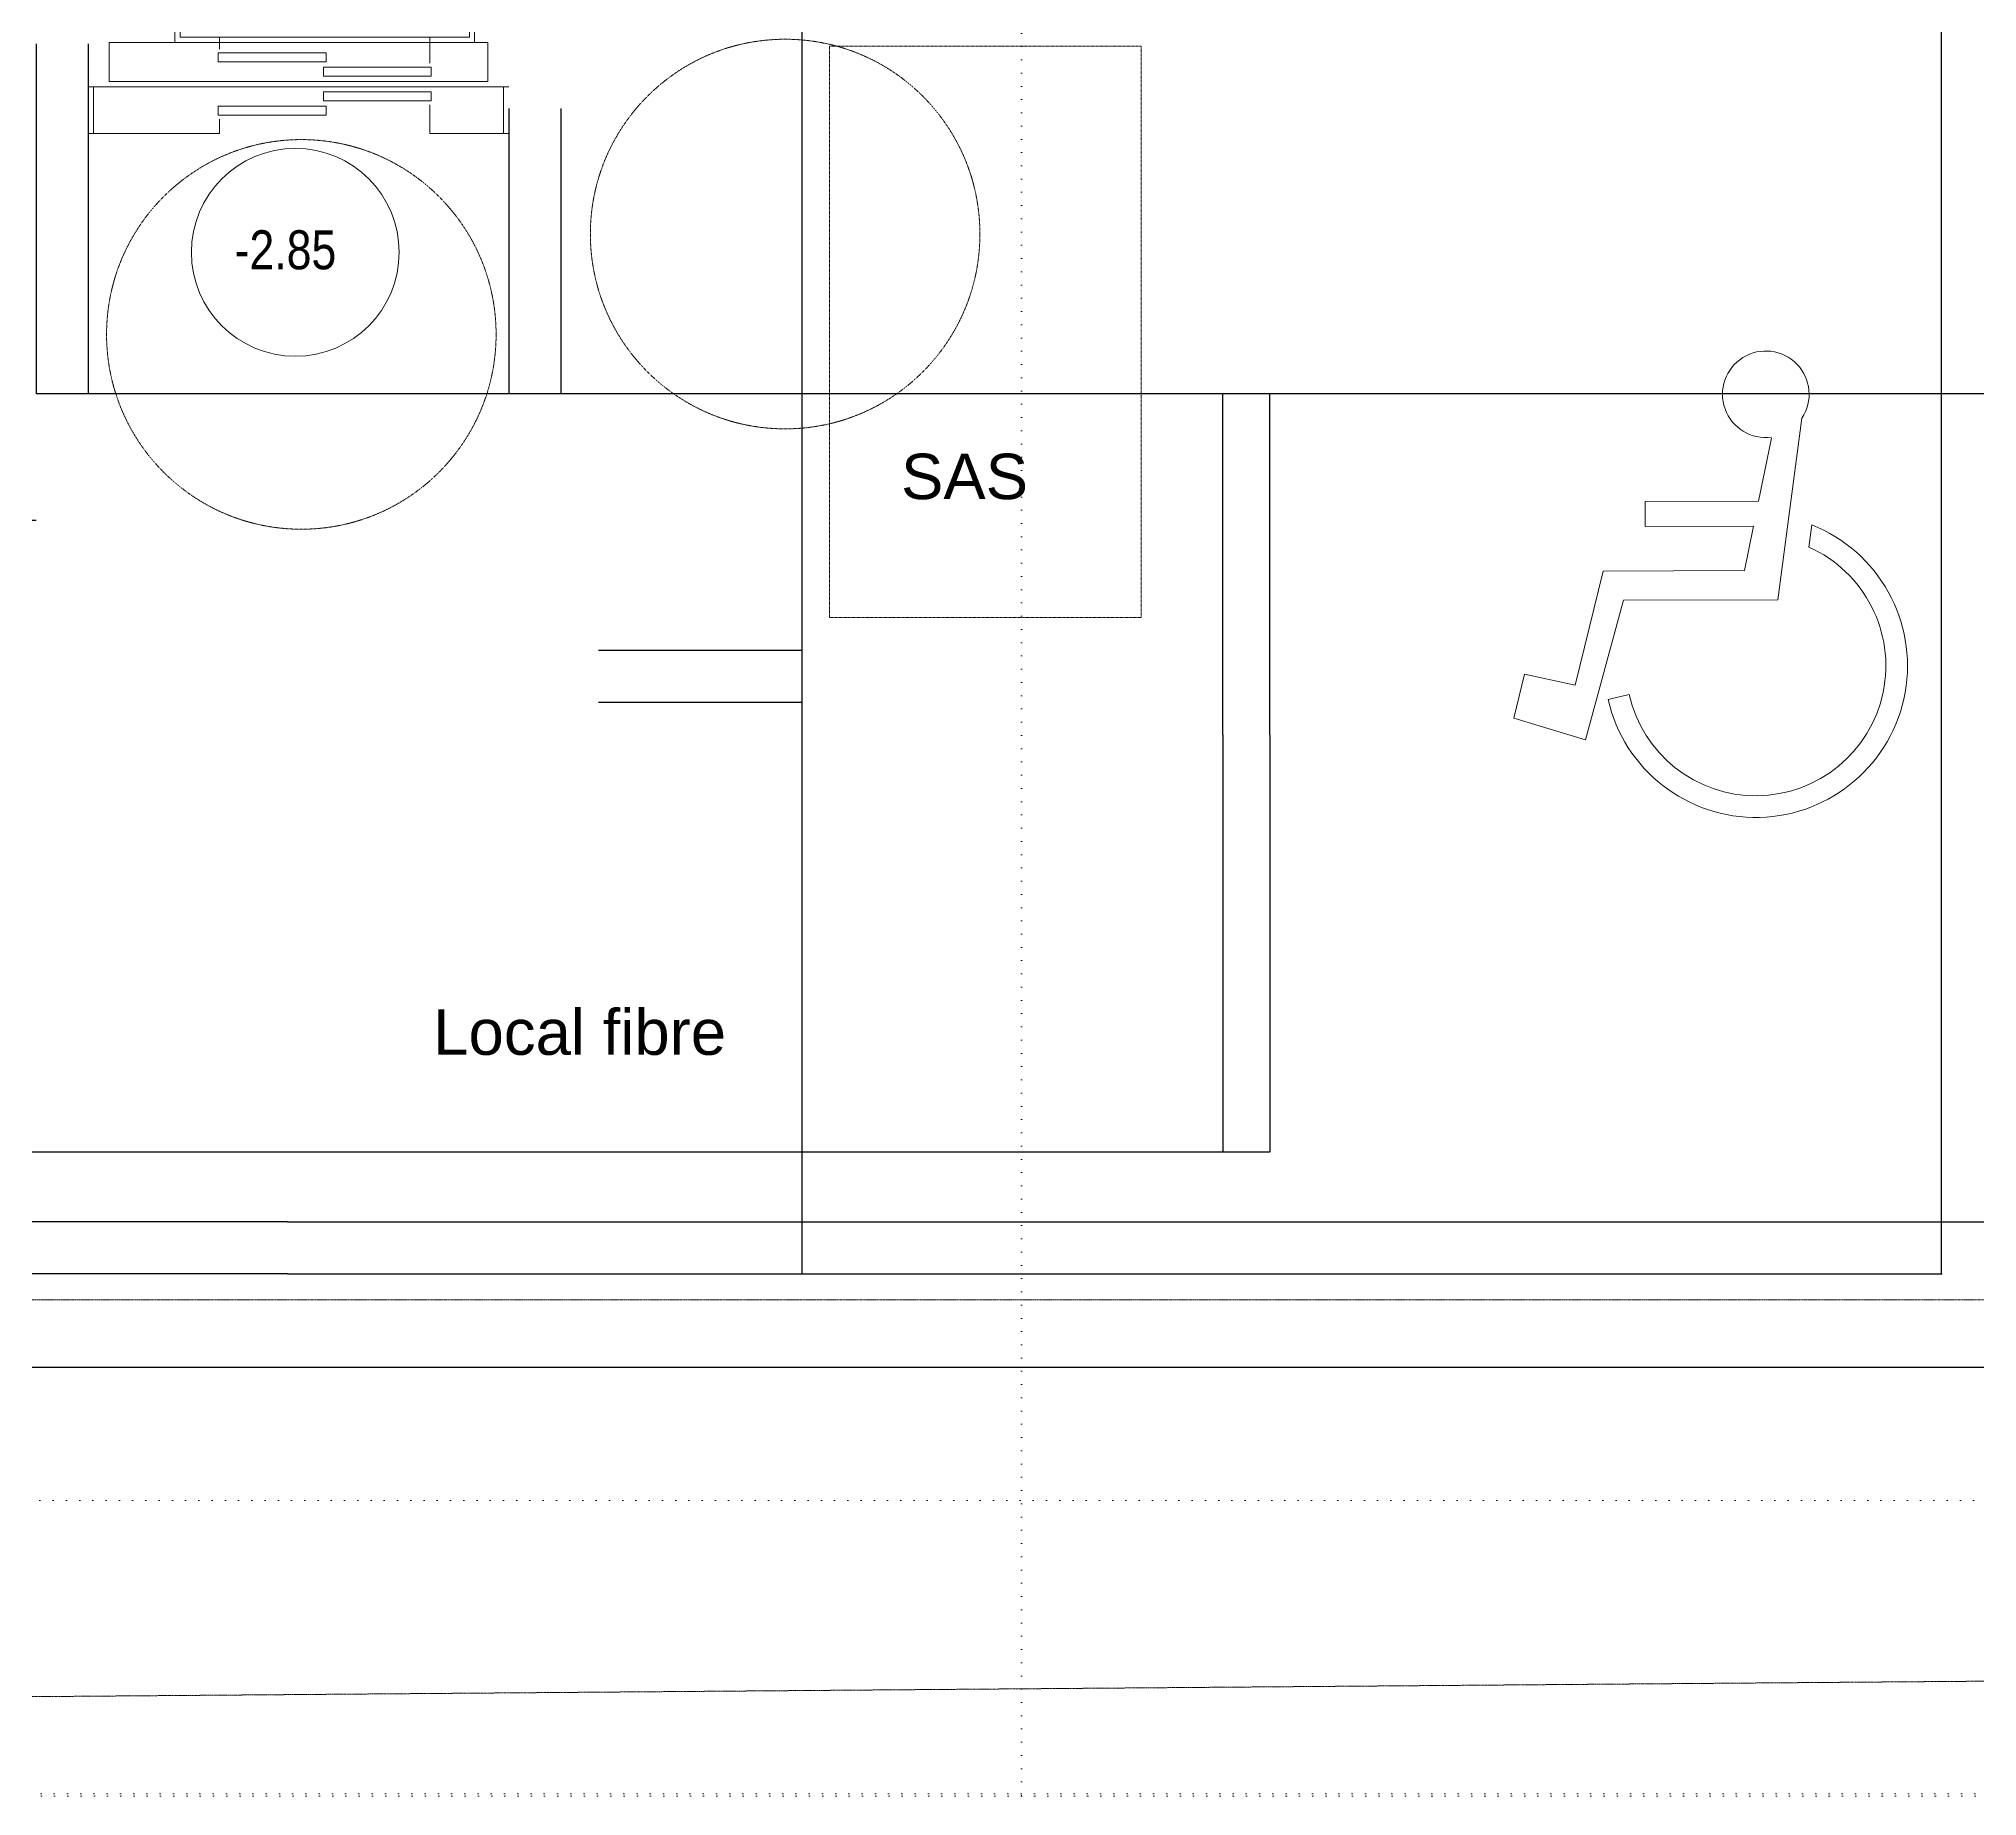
# Model space of a CAD drawing. Header units: centimetres. Extents: x 28113 to 82487, y -42944 to -12804.
# Drawn here: x 57493 to 58239, y -16125 to -15449 of the extents above; entities that cross this region are included whole.
import ezdxf

# ---------------------------------------------------------------- set-up
doc = ezdxf.new("R2010")
doc.units = ezdxf.units.CM
doc.header["$LTSCALE"] = 0.5
for name, pattern in [('Mixte 8_2 tirets', [0.695, 0.4, -0.065, 0.05, -0.065, 0.05, -0.065]), ('Pointillé 1', [0.09, 0.05, -0.04]), ('Points 2', [0.1, 0, -0.1])]:
    doc.linetypes.add(name, pattern=pattern)
doc.layers.get('0').update_dxf_attribs({"linetype": 'CONTINUOUS'})
doc.layers.get('DEFPOINTS').update_dxf_attribs({"linetype": 'CONTINUOUS'})
for name, color, linetype in [('6 COMPL 2D', 7, 'CONTINUOUS'), ('6 Compl 2D 2 Détails', 7, 'CONTINUOUS'), ('6 Compl 2D 3 Détails', 7, 'CONTINUOUS'), ('6 Traits de Coupes', 7, 'CONTINUOUS'), ('7 ABORDS', 7, 'CONTINUOUS'), ('8  TEXTES', 7, 'CONTINUOUS'), ('9  COTATIONS', 7, 'CONTINUOUS')]:
    doc.layers.add(name, color=color, linetype=linetype)
doc.styles.get("Standard").update_dxf_attribs({"font": 'arial.ttf'})
doc.styles.add('STYLE_GENERE_2', font='')
doc.styles.add('STYLE_GENERE_3', font='')
doc.styles.get('STYLE_GENERE_2').set_extended_font_data('Univers LT 57 Condensed')
doc.styles.get('STYLE_GENERE_3').set_extended_font_data('Arial Occidental')
doc.dimstyles.new('STYLE_GENERE__2', dxfattribs={"dimtxt": 0.1, "dimasz": 0.095, "dimexe": 0.18, "dimexo": 0, "dimgap": 0.09, "dimtad": 1, "dimtih": 1, "dimtoh": 1, "dimdec": 0, "dimlfac": 100, "dimzin": 0, "dimdsep": 46, "dimtxsty": 'STYLE_GENERE_3', "dimblk": 'ARROWHEAD_7', "dimblk1": 'ARROWHEAD_7', "dimblk2": 'ARROWHEAD_7', "dimcen": 0.09, "dimclrd": 7, "dimclre": 7, "dimclrt": 256, "dimadec": 1, "dimazin": 0, "dimtfac": 1, "dimtdec": 4, "dimtmove": 0, "dimatfit": 3, "dimfxl": 1, "dimtolj": 1, "dimtzin": 0, "dimarcsym": 0})
doc.dimstyles.new('STYLE_GENERE__4', dxfattribs={"dimtxt": 0.1, "dimasz": 0.095, "dimexe": 0.18, "dimexo": 0, "dimgap": 0.09, "dimtad": 1, "dimdec": 0, "dimlfac": 100, "dimzin": 0, "dimdsep": 46, "dimtxsty": 'STYLE_GENERE_3', "dimblk": 'ARROWHEAD_7', "dimblk1": 'ARROWHEAD_7', "dimblk2": 'ARROWHEAD_7', "dimcen": 0.09, "dimclrd": 7, "dimclre": 7, "dimclrt": 256, "dimadec": 1, "dimazin": 0, "dimtfac": 1, "dimtdec": 4, "dimtmove": 0, "dimatfit": 3, "dimfxl": 1, "dimtolj": 1, "dimtzin": 0, "dimarcsym": 0})

# ---------------------------------------------------------------- blocks, each defined once
blk = doc.blocks.new('Symb Handicapé 12')
at = {"layer": '6 Compl 2D 2 Détails', "color": 251, "linetype": 'Continuous', "lineweight": 0, "true_color": 0x646464}
for p, q in [((-0.258, 0.8785), (-0.1645, 0.1797)), ((-0.0913, 0.5589), (-0.1407, 0.801)), ((0.346, 0.5572), (-0.0913, 0.5589)), ((0.3456, 0.4615), (0.346, 0.5572)), ((-0.2955, 0.468), (-0.284, 0.3824)), ((-0.0368, 0.2922), (-0.0717, 0.4632)), ((-0.0717, 0.4632), (0.3456, 0.4615)), ((0.5075, 0.29), (-0.0368, 0.2922)), ((0.6155, -0.149), (0.5075, 0.29)), ((-0.1645, 0.1797), (0.4293, 0.1773)), ((0.4293, 0.1773), (0.5755, -0.36)), ((0.8099, -0.1067), (0.6155, -0.149)), ((0.8516, -0.2764), (0.8099, -0.1067)), ((0.4886, -0.2041), (0.4073, -0.1856)), ((0.5755, -0.36), (0.8516, -0.2764))]:
    blk.add_line(p, q, dxfattribs=at)
for centre, major_axis, start_param, end_param in [((-0.1188, 0.9704), (0.1668, 0), 4.583801, 10.008202), ((-0.0807, -0.0748), (0.5838, 0), 1.947533, 6.059917), ((-0.0807, -0.0748), (0.5004, 0), 1.989195, 6.059917)]:
    blk.add_ellipse(centre, major_axis=major_axis, ratio=0.999933, start_param=start_param, end_param=end_param, dxfattribs=at)
blk = doc.blocks.new('Asc_630Kg_OD_2')
at = {"layer": '6 Compl 2D 2 Détails', "color": 163, "linetype": 'Continuous', "lineweight": 0, "true_color": 0x8080c0}
for p, q in [((0.081, 1.78), (0.081, 1.63)), ((1.539, 1.78), (0.081, 1.78)), ((1.3213, 1.76), (0.9062, 1.76)), ((0.9062, 1.76), (0.9062, 1.725)), ((0.9062, 1.725), (1.3213, 1.725)), ((1.3213, 1.725), (1.3213, 1.76)), ((1.539, 1.78), (1.539, 1.63)), ((0.9163, 1.705), (0.5012, 1.705)), ((0.5012, 1.705), (0.5012, 1.67)), ((0.5012, 1.67), (0.9163, 1.67)), ((0.5062, 1.61), (0.5062, 1.655)), ((0.9163, 1.67), (0.9163, 1.705)), ((1.3162, 1.71), (1.3162, 1.61)), ((0.5062, 1.63), (0.081, 1.63)), ((0.3341, 0.17), (0.3341, 1.63)), ((0.3341, 1.63), (1.4884, 1.63)), ((1.4681, 1.61), (0.3544, 1.61)), ((0.3544, 1.61), (0.3544, 0.19)), ((1.3162, 1.63), (1.539, 1.63)), ((1.4681, 0.19), (1.4681, 1.61)), ((1.4884, 1.63), (1.4884, 0.17)), ((0.2126, 1.33), (0.1013, 1.33)), ((0.1013, 1.33), (0.1013, 0.47)), ((0.2126, 0.47), (0.2126, 1.33)), ((0.7348, 1.1678), (0.6142, 1.1239)), ((0.6142, 1.1239), (0.6289, 1.0833)), ((0.8114, 0.9572), (0.7348, 1.1678)), ((0.709, 1.1124), (0.6289, 1.0833)), ((0.7812, 0.914), (0.709, 1.1124)), ((0.81, 1.0895), (0.774, 1.1027)), ((0.7812, 0.914), (0.9972, 0.914)), ((1.0368, 0.9572), (0.8114, 0.9572)), ((1.0032, 0.8453), (0.9972, 0.914)), ((1.0623, 0.6651), (1.0368, 0.9572)), ((1.0032, 0.8453), (0.8509, 0.8453)), ((0.8509, 0.8021), (0.8509, 0.8453)), ((1.0628, 0.8579), (1.079, 0.8231)), ((0.8509, 0.8021), (1.007, 0.8021)), ((1.0182, 0.6742), (1.007, 0.8021)), ((0.1013, 0.47), (0.2126, 0.47)), ((0.081, 0.02), (0.081, 0.17)), ((0.5062, 0.17), (0.081, 0.17)), ((0.3544, 0.19), (1.4681, 0.19)), ((0.5062, 0.19), (0.5062, 0.145)), ((1.3162, 0.09), (1.3162, 0.19)), ((1.3162, 0.17), (1.539, 0.17)), ((1.539, 0.02), (1.539, 0.17)), ((0.9163, 0.13), (0.5012, 0.13)), ((0.5012, 0.13), (0.5012, 0.095)), ((0.5012, 0.095), (0.9163, 0.095)), ((1.3213, 0.075), (0.9062, 0.075)), ((0.9062, 0.075), (0.9062, 0.04)), ((0.9163, 0.095), (0.9163, 0.13)), ((1.3213, 0.04), (1.3213, 0.075)), ((0, 0), (1.62, 0)), ((0.0203, 0), (0.0203, -0.18)), ((1.539, 0.02), (0.081, 0.02)), ((0.9062, 0.04), (1.3213, 0.04)), ((1.5998, 0), (1.5998, -0.18)), ((0.9062, -0.02), (1.3213, -0.02)), ((0.9062, -0.055), (0.9062, -0.02)), ((1.3213, -0.055), (0.9062, -0.055)), ((1.3162, -0.18), (1.3162, -0.07)), ((1.3213, -0.02), (1.3213, -0.055)), ((0.5012, -0.075), (0.9163, -0.075)), ((0.5012, -0.11), (0.5012, -0.075)), ((0.9163, -0.11), (0.5012, -0.11)), ((0.5062, -0.18), (0.5062, -0.125)), ((0.9163, -0.075), (0.9163, -0.11)), ((0, -0.18), (0.0203, -0.18)), ((0.0203, -0.18), (0.5062, -0.18)), ((1.5998, -0.18), (1.3162, -0.18)), ((1.5998, -0.18), (1.62, -0.18))]:
    blk.add_line(p, q, dxfattribs=at)
for centre, radius, start, end in [((0.9844, 1.0261), 0.2239, 295, 160), ((0.9844, 1.0261), 0.1856, 295, 160), ((1.0285, 0.6125), 0.0626, 99.4551, 57.23583)]:
    blk.add_arc(centre, radius, start, end, dxfattribs=at)
blk = doc.blocks.new('Asc_630Kg_OD_3')
at = {"layer": '6 Compl 2D 2 Détails', "color": 163, "linetype": 'Continuous', "lineweight": 0, "true_color": 0x8080c0}
for p, q in [((0.081, 1.78), (0.081, 1.63)), ((1.539, 1.78), (0.081, 1.78)), ((1.3213, 1.76), (0.9062, 1.76)), ((0.9062, 1.76), (0.9062, 1.725)), ((0.9062, 1.725), (1.3213, 1.725)), ((1.3213, 1.725), (1.3213, 1.76)), ((1.539, 1.78), (1.539, 1.63)), ((0.9163, 1.705), (0.5012, 1.705)), ((0.5012, 1.705), (0.5012, 1.67)), ((0.5012, 1.67), (0.9163, 1.67)), ((0.5062, 1.61), (0.5062, 1.655)), ((0.9163, 1.67), (0.9163, 1.705)), ((1.3162, 1.71), (1.3162, 1.61)), ((0.5062, 1.63), (0.081, 1.63)), ((0.3341, 0.17), (0.3341, 1.63)), ((0.3341, 1.63), (1.4884, 1.63)), ((1.4681, 1.61), (0.3544, 1.61)), ((0.3544, 1.61), (0.3544, 0.19)), ((1.3162, 1.63), (1.539, 1.63)), ((1.4681, 0.19), (1.4681, 1.61)), ((1.4884, 1.63), (1.4884, 0.17)), ((0.2126, 1.33), (0.1013, 1.33)), ((0.1013, 1.33), (0.1013, 0.47)), ((0.2126, 0.47), (0.2126, 1.33)), ((0.1013, 0.47), (0.2126, 0.47)), ((0.081, 0.02), (0.081, 0.17)), ((0.5062, 0.17), (0.081, 0.17)), ((0.3544, 0.19), (1.4681, 0.19)), ((0.5062, 0.19), (0.5062, 0.145)), ((1.3162, 0.09), (1.3162, 0.19)), ((1.3162, 0.17), (1.539, 0.17)), ((1.539, 0.02), (1.539, 0.17)), ((0.9163, 0.13), (0.5012, 0.13)), ((0.5012, 0.13), (0.5012, 0.095)), ((0.5012, 0.095), (0.9163, 0.095)), ((1.3213, 0.075), (0.9062, 0.075)), ((0.9062, 0.075), (0.9062, 0.04)), ((0.9163, 0.095), (0.9163, 0.13)), ((1.3213, 0.04), (1.3213, 0.075)), ((0, 0), (1.62, 0)), ((0.0203, 0), (0.0203, -0.18)), ((1.539, 0.02), (0.081, 0.02)), ((0.9062, 0.04), (1.3213, 0.04)), ((1.5998, 0), (1.5998, -0.18)), ((0.9062, -0.02), (1.3213, -0.02)), ((0.9062, -0.055), (0.9062, -0.02)), ((1.3213, -0.055), (0.9062, -0.055)), ((1.3162, -0.18), (1.3162, -0.07)), ((1.3213, -0.02), (1.3213, -0.055)), ((0.5012, -0.075), (0.9163, -0.075)), ((0.5012, -0.11), (0.5012, -0.075)), ((0.9163, -0.11), (0.5012, -0.11)), ((0.5062, -0.18), (0.5062, -0.125)), ((0.9163, -0.075), (0.9163, -0.11)), ((0, -0.18), (0.0203, -0.18)), ((0.0203, -0.18), (0.5062, -0.18)), ((1.5998, -0.18), (1.3162, -0.18)), ((1.5998, -0.18), (1.62, -0.18))]:
    blk.add_line(p, q, dxfattribs=at)
blk = doc.blocks.new('ARROWHEAD_7')
at = {"color": 0, "linetype": 'Continuous', "lineweight": 0}
for p, q in [((0, 0), (-1, 0)), ((-0.25, 0), (0.25, 0)), ((0, -0.25), (0, 0.25))]:
    blk.add_line(p, q, dxfattribs=at)
blk.add_circle((0, 0), 0.25, dxfattribs=at)
blk = doc.blocks.new('*D689')
at = {"layer": '9  COTATIONS', "color": 7, "linetype": 'Continuous', "lineweight": -2, "transparency": 16777216}
for p, q in [((56314.88, -15924.32), (56314.88, -15960.5)), ((58862.31, -15924.3), (58862.31, -15960.5)), ((56314.98, -15960.32), (58862.21, -15960.32))]:
    blk.add_line(p, q, dxfattribs=at)
at = {"layer": 'DEFPOINTS', "color": 0, "linetype": 'Continuous', "transparency": 16777216}
for p in [(56314.88, -15924.32), (58862.31, -15924.3), (58862.31, -15960.32)]:
    blk.add_point(p, dxfattribs=at)
at = {"layer": '9  COTATIONS', "color": 7, "linetype": 'Continuous', "lineweight": -2, "transparency": 16777216, "xscale": 0.095, "yscale": 0.095, "zscale": 0.095, "rotation": 180}
blk.add_blockref('ARROWHEAD_7', (56314.88, -15960.32), dxfattribs=at)
at = {"layer": '9  COTATIONS', "color": 7, "linetype": 'Continuous', "lineweight": -2, "transparency": 16777216, "xscale": 0.095, "yscale": 0.095, "zscale": 0.095}
blk.add_blockref('ARROWHEAD_7', (58862.31, -15960.32), dxfattribs=at)
at = {"layer": '9  COTATIONS', "color": 194, "linetype": 'Continuous', "true_color": 0x50009f, "transparency": 16777216, "insert": (57588.59, -15960.18), "char_height": 0.1, "attachment_point": 5, "style": 'STYLE_GENERE_3'}
blk.add_mtext('\\A1;254742', dxfattribs=at)
blk = doc.blocks.new('*D698')
at = {"layer": '9  COTATIONS', "color": 7, "linetype": 'Continuous', "lineweight": -2, "transparency": 16777216}
for p, q in [((57588.59, -15904.31), (58225.66, -15904.31)), ((58225.48, -15924.21), (58225.48, -15904.4)), ((57588.59, -15924.31), (58225.66, -15924.31))]:
    blk.add_line(p, q, dxfattribs=at)
at = {"layer": 'DEFPOINTS', "color": 0, "linetype": 'Continuous', "transparency": 16777216}
for p in [(57588.59, -15904.31), (58225.48, -15904.31), (57588.59, -15924.31)]:
    blk.add_point(p, dxfattribs=at)
at = {"layer": '9  COTATIONS', "color": 7, "linetype": 'Continuous', "lineweight": -2, "transparency": 16777216, "xscale": 0.095, "yscale": 0.095, "zscale": 0.095}
for p, rotation in [((58225.48, -15904.31), 90), ((58225.48, -15924.31), 270)]:
    blk.add_blockref('ARROWHEAD_7', p, dxfattribs=dict(at, rotation=rotation))
at = {"layer": '9  COTATIONS', "color": 194, "linetype": 'Continuous', "true_color": 0x50009f, "transparency": 16777216, "insert": (58225.34, -15914.31), "char_height": 0.1, "attachment_point": 5, "rotation": 90, "style": 'STYLE_GENERE_3'}
blk.add_mtext('\\A1;2000', dxfattribs=at)
blk = doc.blocks.new('*D699')
at = {"layer": '9  COTATIONS', "color": 7, "linetype": 'Continuous', "lineweight": -2, "transparency": 16777216}
for p, q in [((57966.75, -15399.31), (58225.66, -15399.31)), ((58225.48, -15904.21), (58225.48, -15399.4)), ((57588.59, -15904.31), (58225.66, -15904.31))]:
    blk.add_line(p, q, dxfattribs=at)
at = {"layer": 'DEFPOINTS', "color": 0, "linetype": 'Continuous', "transparency": 16777216}
for p in [(57966.75, -15399.31), (58225.48, -15399.31), (57588.59, -15904.31)]:
    blk.add_point(p, dxfattribs=at)
at = {"layer": '9  COTATIONS', "color": 7, "linetype": 'Continuous', "lineweight": -2, "transparency": 16777216, "xscale": 0.095, "yscale": 0.095, "zscale": 0.095}
for p, rotation in [((58225.48, -15399.31), 90), ((58225.48, -15904.31), 270)]:
    blk.add_blockref('ARROWHEAD_7', p, dxfattribs=dict(at, rotation=rotation))
at = {"layer": '9  COTATIONS', "color": 194, "linetype": 'Continuous', "true_color": 0x50009f, "transparency": 16777216, "insert": (58225.34, -15651.81), "char_height": 0.1, "attachment_point": 5, "rotation": 90, "style": 'STYLE_GENERE_3'}
blk.add_mtext('\\A1;50500', dxfattribs=at)
blk = doc.blocks.new('*D706')
at = {"layer": '9  COTATIONS', "color": 7, "linetype": 'Continuous', "lineweight": -2, "transparency": 16777216}
for p, q in [((58296.75, -15758.3), (58257.13, -15758.3)), ((58257.31, -15904.21), (58257.31, -15758.4)), ((57588.59, -15904.31), (58257.49, -15904.31))]:
    blk.add_line(p, q, dxfattribs=at)
at = {"layer": 'DEFPOINTS', "color": 0, "linetype": 'Continuous', "transparency": 16777216}
for p in [(58257.31, -15758.3), (58296.75, -15758.3), (57588.59, -15904.31)]:
    blk.add_point(p, dxfattribs=at)
at = {"layer": '9  COTATIONS', "color": 7, "linetype": 'Continuous', "lineweight": -2, "transparency": 16777216, "xscale": 0.095, "yscale": 0.095, "zscale": 0.095}
for p, rotation in [((58257.31, -15758.3), 90), ((58257.31, -15904.31), 270)]:
    blk.add_blockref('ARROWHEAD_7', p, dxfattribs=dict(at, rotation=rotation))
at = {"layer": '9  COTATIONS', "color": 194, "linetype": 'Continuous', "true_color": 0x50009f, "transparency": 16777216, "insert": (58257.17, -15831.31), "char_height": 0.1, "attachment_point": 5, "rotation": 90, "style": 'STYLE_GENERE_3'}
blk.add_mtext('\\A1;14601', dxfattribs=at)
blk = doc.blocks.new('*D714')
at = {"layer": '9  COTATIONS', "color": 7, "linetype": 'Continuous', "lineweight": -2, "transparency": 16777216}
for p, q in [((57588.59, -15924.31), (57097.19, -15924.31)), ((57097.37, -15934.21), (57097.37, -15924.4)), ((57139.86, -15934.31), (57097.19, -15934.31))]:
    blk.add_line(p, q, dxfattribs=at)
at = {"layer": 'DEFPOINTS', "color": 0, "linetype": 'Continuous', "transparency": 16777216}
for p in [(57097.37, -15924.31), (57588.59, -15924.31), (57139.86, -15934.31)]:
    blk.add_point(p, dxfattribs=at)
at = {"layer": '9  COTATIONS', "color": 7, "linetype": 'Continuous', "lineweight": -2, "transparency": 16777216, "xscale": 0.095, "yscale": 0.095, "zscale": 0.095}
for p, rotation in [((57097.37, -15924.31), 90), ((57097.37, -15934.31), 270)]:
    blk.add_blockref('ARROWHEAD_7', p, dxfattribs=dict(at, rotation=rotation))
at = {"layer": '9  COTATIONS', "color": 194, "linetype": 'Continuous', "true_color": 0x50009f, "transparency": 16777216, "insert": (57097.23, -15929.31), "char_height": 0.1, "attachment_point": 5, "rotation": 90, "style": 'STYLE_GENERE_3'}
blk.add_mtext('\\A1;1000', dxfattribs=at)
blk = doc.blocks.new('*D715')
at = {"layer": '9  COTATIONS', "color": 7, "linetype": 'Continuous', "lineweight": -2, "transparency": 16777216}
for p, q in [((57588.59, -15904.31), (57097.19, -15904.31)), ((57097.37, -15924.21), (57097.37, -15904.4)), ((57588.59, -15924.31), (57097.19, -15924.31))]:
    blk.add_line(p, q, dxfattribs=at)
at = {"layer": 'DEFPOINTS', "color": 0, "linetype": 'Continuous', "transparency": 16777216}
for p in [(57097.37, -15904.31), (57588.59, -15904.31), (57588.59, -15924.31)]:
    blk.add_point(p, dxfattribs=at)
at = {"layer": '9  COTATIONS', "color": 7, "linetype": 'Continuous', "lineweight": -2, "transparency": 16777216, "xscale": 0.095, "yscale": 0.095, "zscale": 0.095}
for p, rotation in [((57097.37, -15904.31), 90), ((57097.37, -15924.31), 270)]:
    blk.add_blockref('ARROWHEAD_7', p, dxfattribs=dict(at, rotation=rotation))
at = {"layer": '9  COTATIONS', "color": 194, "linetype": 'Continuous', "true_color": 0x50009f, "transparency": 16777216, "insert": (57097.23, -15914.31), "char_height": 0.1, "attachment_point": 5, "rotation": 90, "style": 'STYLE_GENERE_3'}
blk.add_mtext('\\A1;2000', dxfattribs=at)
blk = doc.blocks.new('*D716')
at = {"layer": '9  COTATIONS', "color": 7, "linetype": 'Continuous', "lineweight": -2, "transparency": 16777216}
for p, q in [((57181.75, -15404.3), (57097.19, -15404.3)), ((57097.37, -15904.21), (57097.37, -15404.39)), ((57588.59, -15904.31), (57097.19, -15904.31))]:
    blk.add_line(p, q, dxfattribs=at)
at = {"layer": 'DEFPOINTS', "color": 0, "linetype": 'Continuous', "transparency": 16777216}
for p in [(57097.37, -15404.3), (57181.75, -15404.3), (57588.59, -15904.31)]:
    blk.add_point(p, dxfattribs=at)
at = {"layer": '9  COTATIONS', "color": 7, "linetype": 'Continuous', "lineweight": -2, "transparency": 16777216, "xscale": 0.095, "yscale": 0.095, "zscale": 0.095}
for p, rotation in [((57097.37, -15404.3), 90), ((57097.37, -15904.31), 270)]:
    blk.add_blockref('ARROWHEAD_7', p, dxfattribs=dict(at, rotation=rotation))
at = {"layer": '9  COTATIONS', "color": 194, "linetype": 'Continuous', "true_color": 0x50009f, "transparency": 16777216, "insert": (57097.23, -15654.3), "char_height": 0.1, "attachment_point": 5, "rotation": 90, "style": 'STYLE_GENERE_3'}
blk.add_mtext('\\A1;50001', dxfattribs=at)
blk = doc.blocks.new('*D727')
at = {"layer": '9  COTATIONS', "color": 7, "linetype": 'Continuous', "lineweight": -2, "transparency": 16777216}
for p, q in [((57588.59, -15904.31), (57786.87, -15904.31)), ((57786.69, -15924.21), (57786.69, -15904.4)), ((57588.59, -15924.31), (57786.87, -15924.31))]:
    blk.add_line(p, q, dxfattribs=at)
at = {"layer": 'DEFPOINTS', "color": 0, "linetype": 'Continuous', "transparency": 16777216}
for p in [(57588.59, -15904.31), (57786.69, -15904.31), (57588.59, -15924.31)]:
    blk.add_point(p, dxfattribs=at)
at = {"layer": '9  COTATIONS', "color": 7, "linetype": 'Continuous', "lineweight": -2, "transparency": 16777216, "xscale": 0.095, "yscale": 0.095, "zscale": 0.095}
for p, rotation in [((57786.69, -15904.31), 90), ((57786.69, -15924.31), 270)]:
    blk.add_blockref('ARROWHEAD_7', p, dxfattribs=dict(at, rotation=rotation))
at = {"layer": '9  COTATIONS', "color": 194, "linetype": 'Continuous', "true_color": 0x50009f, "transparency": 16777216, "insert": (57786.55, -15914.31), "char_height": 0.1, "attachment_point": 5, "rotation": 90, "style": 'STYLE_GENERE_3'}
blk.add_mtext('\\A1;2000', dxfattribs=at)
blk = doc.blocks.new('*D728')
at = {"layer": '9  COTATIONS', "color": 7, "linetype": 'Continuous', "lineweight": -2, "transparency": 16777216}
for p, q in [((57708.25, -15704.21), (57786.87, -15704.21)), ((57786.69, -15904.21), (57786.69, -15704.31)), ((57588.59, -15904.31), (57786.87, -15904.31))]:
    blk.add_line(p, q, dxfattribs=at)
at = {"layer": 'DEFPOINTS', "color": 0, "linetype": 'Continuous', "transparency": 16777216}
for p in [(57708.25, -15704.21), (57786.69, -15704.21), (57588.59, -15904.31)]:
    blk.add_point(p, dxfattribs=at)
at = {"layer": '9  COTATIONS', "color": 7, "linetype": 'Continuous', "lineweight": -2, "transparency": 16777216, "xscale": 0.095, "yscale": 0.095, "zscale": 0.095}
for p, rotation in [((57786.69, -15704.21), 90), ((57786.69, -15904.31), 270)]:
    blk.add_blockref('ARROWHEAD_7', p, dxfattribs=dict(at, rotation=rotation))
at = {"layer": '9  COTATIONS', "color": 194, "linetype": 'Continuous', "true_color": 0x50009f, "transparency": 16777216, "insert": (57786.55, -15804.26), "char_height": 0.1, "attachment_point": 5, "rotation": 90, "style": 'STYLE_GENERE_3'}
blk.add_mtext('\\A1;20010', dxfattribs=at)
blk = doc.blocks.new('*D729')
at = {"layer": '9  COTATIONS', "color": 7, "linetype": 'Continuous', "lineweight": -2, "transparency": 16777216}
for p, q in [((57708.25, -15684.21), (57786.87, -15684.21)), ((57786.69, -15704.12), (57786.69, -15684.31)), ((57708.25, -15704.21), (57786.87, -15704.21))]:
    blk.add_line(p, q, dxfattribs=at)
at = {"layer": 'DEFPOINTS', "color": 0, "linetype": 'Continuous', "transparency": 16777216}
for p in [(57708.25, -15684.21), (57786.69, -15684.21), (57708.25, -15704.21)]:
    blk.add_point(p, dxfattribs=at)
at = {"layer": '9  COTATIONS', "color": 7, "linetype": 'Continuous', "lineweight": -2, "transparency": 16777216, "xscale": 0.095, "yscale": 0.095, "zscale": 0.095}
for p, rotation in [((57786.69, -15684.21), 90), ((57786.69, -15704.21), 270)]:
    blk.add_blockref('ARROWHEAD_7', p, dxfattribs=dict(at, rotation=rotation))
at = {"layer": '9  COTATIONS', "color": 194, "linetype": 'Continuous', "true_color": 0x50009f, "transparency": 16777216, "insert": (57786.55, -15694.21), "char_height": 0.1, "attachment_point": 5, "rotation": 90, "style": 'STYLE_GENERE_3'}
blk.add_mtext('\\A1;2000', dxfattribs=at)
blk = doc.blocks.new('*D730')
at = {"layer": '9  COTATIONS', "color": 7, "linetype": 'Continuous', "lineweight": -2, "transparency": 16777216}
for p, q in [((57819.25, -15442.31), (57786.51, -15442.31)), ((57786.69, -15684.12), (57786.69, -15442.4)), ((57708.25, -15684.21), (57786.87, -15684.21))]:
    blk.add_line(p, q, dxfattribs=at)
at = {"layer": 'DEFPOINTS', "color": 0, "linetype": 'Continuous', "transparency": 16777216}
for p in [(57786.69, -15442.31), (57819.25, -15442.31), (57708.25, -15684.21)]:
    blk.add_point(p, dxfattribs=at)
at = {"layer": '9  COTATIONS', "color": 7, "linetype": 'Continuous', "lineweight": -2, "transparency": 16777216, "xscale": 0.095, "yscale": 0.095, "zscale": 0.095}
for p, rotation in [((57786.69, -15442.31), 90), ((57786.69, -15684.21), 270)]:
    blk.add_blockref('ARROWHEAD_7', p, dxfattribs=dict(at, rotation=rotation))
at = {"layer": '9  COTATIONS', "color": 194, "linetype": 'Continuous', "true_color": 0x50009f, "transparency": 16777216, "insert": (57786.55, -15563.26), "char_height": 0.1, "attachment_point": 5, "rotation": 90, "style": 'STYLE_GENERE_3'}
blk.add_mtext('\\A1;24190', dxfattribs=at)
blk = doc.blocks.new('Plan de coupe_3_2', base_point=(8.1471, 25.664))
at = {"layer": '6 Traits de Coupes', "color": 142, "linetype": 'Points 2', "lineweight": 0, "true_color": 0x009de0}
blk.add_line((28.8408, -0.1968), (9.2792, -0.1968), dxfattribs=at)
blk = doc.blocks.new('Plan de coupe_4_2', base_point=(23.4611, 25.6543))
at = {"layer": '6 Traits de Coupes', "color": 142, "linetype": 'Points 2', "lineweight": 0, "true_color": 0x009de0}
for p, q in [((16.1939, 25.6543), (16.1939, -0.2065)), ((16.1939, -0.2065), (22.4611, -0.2065))]:
    blk.add_line(p, q, dxfattribs=at)
blk = doc.blocks.new('Plan de coupe_5_2', base_point=(2.7515, 25.6543))
at = {"layer": '6 Traits de Coupes', "color": 142, "linetype": 'Points 2', "lineweight": 0, "true_color": 0x009de0}
blk.add_line((32.6671, -0.2065), (3.7515, -0.2065), dxfattribs=at)
blk = doc.blocks.new('Plan de coupe_1_2', base_point=(-0.3864, 19.3552))
at = {"layer": '6 Traits de Coupes', "color": 142, "linetype": 'Points 2', "lineweight": 0, "true_color": 0x009de0}
blk.add_line((-0.3864, 0.9327), (26.8887, 0.9327), dxfattribs=at)
blk = doc.blocks.new('*D659')
at = {"layer": '9  COTATIONS', "color": 7, "linetype": 'Continuous', "lineweight": -2, "transparency": 16777216}
for p, q in [((57491.75, -15450.8), (57491.75, -15585.67)), ((57511.75, -15450.8), (57511.75, -15585.67)), ((57491.85, -15585.49), (57511.66, -15585.49))]:
    blk.add_line(p, q, dxfattribs=at)
at = {"layer": 'DEFPOINTS', "color": 0, "linetype": 'Continuous', "transparency": 16777216}
for p in [(57491.75, -15450.8), (57511.75, -15450.8), (57511.75, -15585.49)]:
    blk.add_point(p, dxfattribs=at)
at = {"layer": '9  COTATIONS', "color": 7, "linetype": 'Continuous', "lineweight": -2, "transparency": 16777216, "xscale": 0.095, "yscale": 0.095, "zscale": 0.095, "rotation": 180}
blk.add_blockref('ARROWHEAD_7', (57491.75, -15585.49), dxfattribs=at)
at = {"layer": '9  COTATIONS', "color": 7, "linetype": 'Continuous', "lineweight": -2, "transparency": 16777216, "xscale": 0.095, "yscale": 0.095, "zscale": 0.095}
blk.add_blockref('ARROWHEAD_7', (57511.75, -15585.49), dxfattribs=at)
at = {"layer": '9  COTATIONS', "color": 194, "linetype": 'Continuous', "true_color": 0x50009f, "transparency": 16777216, "insert": (57501.75, -15585.35), "char_height": 0.1, "attachment_point": 5, "style": 'STYLE_GENERE_3'}
blk.add_mtext('\\A1;2000', dxfattribs=at)
blk = doc.blocks.new('*D660')
at = {"layer": '9  COTATIONS', "color": 7, "linetype": 'Continuous', "lineweight": -2, "transparency": 16777216}
for p, q in [((57511.75, -15450.8), (57511.75, -15585.67)), ((57673.75, -15475.76), (57673.75, -15585.67)), ((57511.85, -15585.49), (57673.66, -15585.49))]:
    blk.add_line(p, q, dxfattribs=at)
at = {"layer": 'DEFPOINTS', "color": 0, "linetype": 'Continuous', "transparency": 16777216}
for p in [(57511.75, -15450.8), (57673.75, -15475.76), (57673.75, -15585.49)]:
    blk.add_point(p, dxfattribs=at)
at = {"layer": '9  COTATIONS', "color": 7, "linetype": 'Continuous', "lineweight": -2, "transparency": 16777216, "xscale": 0.095, "yscale": 0.095, "zscale": 0.095, "rotation": 180}
blk.add_blockref('ARROWHEAD_7', (57511.75, -15585.49), dxfattribs=at)
at = {"layer": '9  COTATIONS', "color": 7, "linetype": 'Continuous', "lineweight": -2, "transparency": 16777216, "xscale": 0.095, "yscale": 0.095, "zscale": 0.095}
blk.add_blockref('ARROWHEAD_7', (57673.75, -15585.49), dxfattribs=at)
at = {"layer": '9  COTATIONS', "color": 194, "linetype": 'Continuous', "true_color": 0x50009f, "transparency": 16777216, "insert": (57592.75, -15585.35), "char_height": 0.1, "attachment_point": 5, "style": 'STYLE_GENERE_3'}
blk.add_mtext('\\A1;16200', dxfattribs=at)
blk = doc.blocks.new('*D661')
at = {"layer": '9  COTATIONS', "color": 7, "linetype": 'Continuous', "lineweight": -2, "transparency": 16777216}
for p, q in [((57673.75, -15475.76), (57673.75, -15585.67)), ((57693.75, -15475.76), (57693.75, -15585.67)), ((57673.85, -15585.49), (57693.66, -15585.49))]:
    blk.add_line(p, q, dxfattribs=at)
at = {"layer": 'DEFPOINTS', "color": 0, "linetype": 'Continuous', "transparency": 16777216}
for p in [(57673.75, -15475.76), (57693.75, -15475.76), (57693.75, -15585.49)]:
    blk.add_point(p, dxfattribs=at)
at = {"layer": '9  COTATIONS', "color": 7, "linetype": 'Continuous', "lineweight": -2, "transparency": 16777216, "xscale": 0.095, "yscale": 0.095, "zscale": 0.095, "rotation": 180}
blk.add_blockref('ARROWHEAD_7', (57673.75, -15585.49), dxfattribs=at)
at = {"layer": '9  COTATIONS', "color": 7, "linetype": 'Continuous', "lineweight": -2, "transparency": 16777216, "xscale": 0.095, "yscale": 0.095, "zscale": 0.095}
blk.add_blockref('ARROWHEAD_7', (57693.75, -15585.49), dxfattribs=at)
at = {"layer": '9  COTATIONS', "color": 194, "linetype": 'Continuous', "true_color": 0x50009f, "transparency": 16777216, "insert": (57683.75, -15585.35), "char_height": 0.1, "attachment_point": 5, "style": 'STYLE_GENERE_3'}
blk.add_mtext('\\A1;2000', dxfattribs=at)
blk = doc.blocks.new('*D662')
at = {"layer": '9  COTATIONS', "color": 7, "linetype": 'Continuous', "lineweight": -2, "transparency": 16777216}
for p, q in [((57693.75, -15475.76), (57693.75, -15585.67)), ((57948.75, -15716.81), (57948.75, -15585.31)), ((57693.85, -15585.49), (57948.66, -15585.49))]:
    blk.add_line(p, q, dxfattribs=at)
at = {"layer": 'DEFPOINTS', "color": 0, "linetype": 'Continuous', "transparency": 16777216}
for p in [(57693.75, -15475.76), (57948.75, -15585.49), (57948.75, -15716.81)]:
    blk.add_point(p, dxfattribs=at)
at = {"layer": '9  COTATIONS', "color": 7, "linetype": 'Continuous', "lineweight": -2, "transparency": 16777216, "xscale": 0.095, "yscale": 0.095, "zscale": 0.095, "rotation": 180}
blk.add_blockref('ARROWHEAD_7', (57693.75, -15585.49), dxfattribs=at)
at = {"layer": '9  COTATIONS', "color": 7, "linetype": 'Continuous', "lineweight": -2, "transparency": 16777216, "xscale": 0.095, "yscale": 0.095, "zscale": 0.095}
blk.add_blockref('ARROWHEAD_7', (57948.75, -15585.49), dxfattribs=at)
at = {"layer": '9  COTATIONS', "color": 194, "linetype": 'Continuous', "true_color": 0x50009f, "transparency": 16777216, "insert": (57821.25, -15585.35), "char_height": 0.1, "attachment_point": 5, "style": 'STYLE_GENERE_3'}
blk.add_mtext('\\A1;25500', dxfattribs=at)
blk = doc.blocks.new('*D663')
at = {"layer": '9  COTATIONS', "color": 7, "linetype": 'Continuous', "lineweight": -2, "transparency": 16777216}
for p, q in [((57948.75, -15716.81), (57948.75, -15585.31)), ((57966.75, -15716.81), (57966.75, -15585.31)), ((57948.85, -15585.49), (57966.66, -15585.49))]:
    blk.add_line(p, q, dxfattribs=at)
at = {"layer": 'DEFPOINTS', "color": 0, "linetype": 'Continuous', "transparency": 16777216}
for p in [(57966.75, -15585.49), (57948.75, -15716.81), (57966.75, -15716.81)]:
    blk.add_point(p, dxfattribs=at)
at = {"layer": '9  COTATIONS', "color": 7, "linetype": 'Continuous', "lineweight": -2, "transparency": 16777216, "xscale": 0.095, "yscale": 0.095, "zscale": 0.095, "rotation": 180}
blk.add_blockref('ARROWHEAD_7', (57948.75, -15585.49), dxfattribs=at)
at = {"layer": '9  COTATIONS', "color": 7, "linetype": 'Continuous', "lineweight": -2, "transparency": 16777216, "xscale": 0.095, "yscale": 0.095, "zscale": 0.095}
blk.add_blockref('ARROWHEAD_7', (57966.75, -15585.49), dxfattribs=at)
at = {"layer": '9  COTATIONS', "color": 194, "linetype": 'Continuous', "true_color": 0x50009f, "transparency": 16777216, "insert": (57957.75, -15585.35), "char_height": 0.1, "attachment_point": 5, "style": 'STYLE_GENERE_3'}
blk.add_mtext('\\A1;1800', dxfattribs=at)
blk = doc.blocks.new('*D664')
at = {"layer": '9  COTATIONS', "color": 7, "linetype": 'Continuous', "lineweight": -2, "transparency": 16777216}
for p, q in [((58296.75, -15466.81), (58296.75, -15585.67)), ((57966.75, -15716.81), (57966.75, -15585.31)), ((57966.85, -15585.49), (58296.66, -15585.49))]:
    blk.add_line(p, q, dxfattribs=at)
at = {"layer": 'DEFPOINTS', "color": 0, "linetype": 'Continuous', "transparency": 16777216}
for p in [(58296.75, -15466.81), (58296.75, -15585.49), (57966.75, -15716.81)]:
    blk.add_point(p, dxfattribs=at)
at = {"layer": '9  COTATIONS', "color": 7, "linetype": 'Continuous', "lineweight": -2, "transparency": 16777216, "xscale": 0.095, "yscale": 0.095, "zscale": 0.095, "rotation": 180}
blk.add_blockref('ARROWHEAD_7', (57966.75, -15585.49), dxfattribs=at)
at = {"layer": '9  COTATIONS', "color": 7, "linetype": 'Continuous', "lineweight": -2, "transparency": 16777216, "xscale": 0.095, "yscale": 0.095, "zscale": 0.095}
blk.add_blockref('ARROWHEAD_7', (58296.75, -15585.49), dxfattribs=at)
at = {"layer": '9  COTATIONS', "color": 194, "linetype": 'Continuous', "true_color": 0x50009f, "transparency": 16777216, "insert": (58131.75, -15585.35), "char_height": 0.1, "attachment_point": 5, "style": 'STYLE_GENERE_3'}
blk.add_mtext('\\A1;33000', dxfattribs=at)
blk = doc.blocks.new('*D668')
at = {"layer": '9  COTATIONS', "color": 7, "linetype": 'Continuous', "lineweight": -2, "transparency": 16777216}
for p, q in [((57588.59, -15904.31), (57369.67, -15904.31)), ((57369.85, -15924.21), (57369.85, -15904.4)), ((57588.59, -15924.31), (57369.67, -15924.31))]:
    blk.add_line(p, q, dxfattribs=at)
at = {"layer": 'DEFPOINTS', "color": 0, "linetype": 'Continuous', "transparency": 16777216}
for p in [(57369.85, -15904.31), (57588.59, -15904.31), (57588.59, -15924.31)]:
    blk.add_point(p, dxfattribs=at)
at = {"layer": '9  COTATIONS', "color": 7, "linetype": 'Continuous', "lineweight": -2, "transparency": 16777216, "xscale": 0.095, "yscale": 0.095, "zscale": 0.095}
for p, rotation in [((57369.85, -15904.31), 90), ((57369.85, -15924.31), 270)]:
    blk.add_blockref('ARROWHEAD_7', p, dxfattribs=dict(at, rotation=rotation))
at = {"layer": '9  COTATIONS', "color": 194, "linetype": 'Continuous', "true_color": 0x50009f, "transparency": 16777216, "insert": (57369.71, -15914.31), "char_height": 0.1, "attachment_point": 5, "rotation": 90, "style": 'STYLE_GENERE_3'}
blk.add_mtext('\\A1;2000', dxfattribs=at)
blk = doc.blocks.new('*D669')
at = {"layer": '9  COTATIONS', "color": 7, "linetype": 'Continuous', "lineweight": -2, "transparency": 16777216}
for p, q in [((57491.75, -15634.3), (57369.67, -15634.3)), ((57369.85, -15904.21), (57369.85, -15634.39)), ((57588.59, -15904.31), (57369.67, -15904.31))]:
    blk.add_line(p, q, dxfattribs=at)
at = {"layer": 'DEFPOINTS', "color": 0, "linetype": 'Continuous', "transparency": 16777216}
for p in [(57369.85, -15634.3), (57491.75, -15634.3), (57588.59, -15904.31)]:
    blk.add_point(p, dxfattribs=at)
at = {"layer": '9  COTATIONS', "color": 7, "linetype": 'Continuous', "lineweight": -2, "transparency": 16777216, "xscale": 0.095, "yscale": 0.095, "zscale": 0.095}
for p, rotation in [((57369.85, -15634.3), 90), ((57369.85, -15904.31), 270)]:
    blk.add_blockref('ARROWHEAD_7', p, dxfattribs=dict(at, rotation=rotation))
at = {"layer": '9  COTATIONS', "color": 194, "linetype": 'Continuous', "true_color": 0x50009f, "transparency": 16777216, "insert": (57369.71, -15769.3), "char_height": 0.1, "attachment_point": 5, "rotation": 90, "style": 'STYLE_GENERE_3'}
blk.add_mtext('\\A1;27001', dxfattribs=at)
blk = doc.blocks.new('*D674')
at = {"layer": '9  COTATIONS', "color": 7, "linetype": 'Continuous', "lineweight": -2, "transparency": 16777216}
for p, q in [((57948.75, -15716.81), (57948.75, -15877.55)), ((57485.75, -15779.3), (57485.75, -15877.55)), ((57485.85, -15877.37), (57948.66, -15877.37))]:
    blk.add_line(p, q, dxfattribs=at)
at = {"layer": 'DEFPOINTS', "color": 0, "linetype": 'Continuous', "transparency": 16777216}
for p in [(57948.75, -15716.81), (57485.75, -15779.3), (57948.75, -15877.37)]:
    blk.add_point(p, dxfattribs=at)
at = {"layer": '9  COTATIONS', "color": 7, "linetype": 'Continuous', "lineweight": -2, "transparency": 16777216, "xscale": 0.095, "yscale": 0.095, "zscale": 0.095, "rotation": 180}
blk.add_blockref('ARROWHEAD_7', (57485.75, -15877.37), dxfattribs=at)
at = {"layer": '9  COTATIONS', "color": 7, "linetype": 'Continuous', "lineweight": -2, "transparency": 16777216, "xscale": 0.095, "yscale": 0.095, "zscale": 0.095}
blk.add_blockref('ARROWHEAD_7', (57948.75, -15877.37), dxfattribs=at)
at = {"layer": '9  COTATIONS', "color": 194, "linetype": 'Continuous', "true_color": 0x50009f, "transparency": 16777216, "insert": (57717.25, -15877.23), "char_height": 0.1, "attachment_point": 5, "style": 'STYLE_GENERE_3'}
blk.add_mtext('\\A1;46300', dxfattribs=at)
blk = doc.blocks.new('*D675')
at = {"layer": '9  COTATIONS', "color": 7, "linetype": 'Continuous', "lineweight": -2, "transparency": 16777216}
for p, q in [((57948.75, -15716.81), (57948.75, -15877.55)), ((57966.75, -15716.81), (57966.75, -15877.55)), ((57948.85, -15877.37), (57966.66, -15877.37))]:
    blk.add_line(p, q, dxfattribs=at)
at = {"layer": 'DEFPOINTS', "color": 0, "linetype": 'Continuous', "transparency": 16777216}
for p in [(57948.75, -15716.81), (57966.75, -15716.81), (57966.75, -15877.37)]:
    blk.add_point(p, dxfattribs=at)
at = {"layer": '9  COTATIONS', "color": 7, "linetype": 'Continuous', "lineweight": -2, "transparency": 16777216, "xscale": 0.095, "yscale": 0.095, "zscale": 0.095, "rotation": 180}
blk.add_blockref('ARROWHEAD_7', (57948.75, -15877.37), dxfattribs=at)
at = {"layer": '9  COTATIONS', "color": 7, "linetype": 'Continuous', "lineweight": -2, "transparency": 16777216, "xscale": 0.095, "yscale": 0.095, "zscale": 0.095}
blk.add_blockref('ARROWHEAD_7', (57966.75, -15877.37), dxfattribs=at)
at = {"layer": '9  COTATIONS', "color": 194, "linetype": 'Continuous', "true_color": 0x50009f, "transparency": 16777216, "insert": (57957.75, -15877.23), "char_height": 0.1, "attachment_point": 5, "style": 'STYLE_GENERE_3'}
blk.add_mtext('\\A1;1800', dxfattribs=at)

msp = doc.modelspace()

# ---------------------------------------------------------------- linework, layer by layer
at = {"layer": '6 COMPL 2D', "color": 18, "linetype": 'Continuous', "lineweight": 0}
msp.add_circle((57591.552, -15531.071), 40, dxfattribs=at)
at = {"layer": '6 Compl 2D 3 Détails', "color": 18, "linetype": 'Pointillé 1', "lineweight": 0, "flags": 128}
msp.add_lwpolyline([(57917.197, -15451.666), (57797.197, -15451.666), (57797.197, -15671.666), (57917.197, -15671.666)], close=True, dxfattribs=at)
at = {"layer": '6 Compl 2D 3 Détails', "color": 18, "linetype": 'Pointillé 1', "lineweight": 0}
for centre in [(57780.162, -15524.043), (57593.866, -15562.679)]:
    msp.add_circle(centre, 75, dxfattribs=at)
at = {"layer": '7 ABORDS', "color": 30, "linetype": 'Mixte 8_2 tirets', "lineweight": 0, "true_color": 0xf5970a, "flags": 128}
msp.add_lwpolyline([(58767.665, -13724.18), (58865.704, -15934.304), (58871.942, -16076.182), (56291.259, -16096.631), (56312.468, -15182.993), (56318.661, -14853.963), (56329.658, -14854.229), (56357.43, -13660.19)], close=True, dxfattribs=at)
msp.add_lwpolyline([(58865.773, -15934.305), (55794.585, -15934.305)], dxfattribs=at)

# ---------------------------------------------------------------- block references
at = {"layer": '6 Compl 2D 2 Détails', "color": 18, "linetype": 'Continuous', "lineweight": 0, "xscale": -100, "yscale": 100, "zscale": 100, "rotation": 180}
msp.add_blockref('Asc_630Kg_OD_2', (57511.751, -15287.303), dxfattribs=at)
at = {"layer": '6 Compl 2D 2 Détails', "color": 18, "linetype": 'Continuous', "lineweight": 0, "yscale": 100, "zscale": 100}
for name, p, xscale in [('Asc_630Kg_OD_3', (57511.751, -15467.303), 100), ('Symb Handicapé 12', (58145.9, -15682.776), -100)]:
    msp.add_blockref(name, p, dxfattribs=dict(at, xscale=xscale))
at = {"layer": '6 Traits de Coupes', "color": 142, "lineweight": 0, "true_color": 0x009de0, "xscale": 100, "yscale": 100, "zscale": 100}
for name, p in [('Plan de coupe_5_2', (56526.9, -13539.38)), ('Plan de coupe_3_2', (57066.456, -13538.416)), ('Plan de coupe_4_2', (58597.86, -13539.38)), ('Plan de coupe_1_2', (56213.111, -14169.298))]:
    msp.add_blockref(name, p, dxfattribs=at)

# ---------------------------------------------------------------- texts
at = {"layer": '8  TEXTES', "linetype": 'Continuous', "insert": (57568.169, -15530.214), "char_height": 15, "attachment_point": 4, "style": 'STYLE_GENERE_2'}
msp.add_mtext('{-2.85}', dxfattribs=at)
at = {"layer": '8  TEXTES', "linetype": 'Continuous', "char_height": 17.5, "attachment_point": 7}
for s, insert in [('{SAS}', (57824.786, -15626.35)), ('{Local fibre}', (57644.654, -15840.282))]:
    msp.add_mtext(s, dxfattribs=dict(at, insert=insert))

# ---------------------------------------------------------------- dimensions: what is measured, and where the dimension line sits
at = {"layer": '9  COTATIONS', "linetype": 'Continuous'}
for base, p1, p2, picture, middle in [((57097.371, -15404.3), (57588.594, -15904.309), (57181.751, -15404.3), '*D716', (57097.231, -15654.304)), ((58225.479, -15399.31), (57588.594, -15904.309), (57966.75, -15399.31), '*D699', (58225.339, -15651.809)), ((57786.689, -15442.31), (57708.251, -15684.211), (57819.251, -15442.31), '*D730', (57786.549, -15563.26)), ((57369.848, -15634.3), (57588.594, -15904.309), (57491.751, -15634.3), '*D669', (57369.708, -15769.304)), ((57786.689, -15684.211), (57708.251, -15704.211), (57708.251, -15684.211), '*D729', (57786.549, -15694.211)), ((57786.689, -15704.211), (57588.594, -15904.309), (57708.251, -15704.211), '*D728', (57786.549, -15804.26)), ((58257.312, -15758.303), (57588.594, -15904.309), (58296.75, -15758.303), '*D706', (58257.172, -15831.306)), ((57097.371, -15904.309), (57588.595, -15924.309), (57588.594, -15904.309), '*D715', (57097.231, -15914.309)), ((57369.848, -15904.309), (57588.595, -15924.309), (57588.594, -15904.309), '*D668', (57369.708, -15914.309)), ((58225.479, -15904.309), (57588.595, -15924.309), (57588.594, -15904.309), '*D698', (58225.339, -15914.309)), ((57786.689, -15904.309), (57588.595, -15924.309), (57588.594, -15904.309), '*D727', (57786.549, -15914.309)), ((57097.371, -15924.309), (57139.859, -15934.305), (57588.595, -15924.309), '*D714', (57097.231, -15929.307))]:
    dim = msp.add_linear_dim(base=base, p1=p1, p2=p2, angle=90, dimstyle='STYLE_GENERE__4', dxfattribs=at)
    dim.commit()
    dim.dimension.update_dxf_attribs({"geometry": picture, "text_midpoint": middle})
for base, p1, p2, picture, middle in [((57511.751, -15585.491), (57491.751, -15450.801), (57511.751, -15450.801), '*D659', (57501.751, -15585.351)), ((57673.751, -15585.491), (57511.751, -15450.801), (57673.751, -15475.757), '*D660', (57592.751, -15585.351)), ((58296.75, -15585.491), (57966.75, -15716.807), (58296.75, -15466.808), '*D664', (58131.75, -15585.351)), ((57693.751, -15585.491), (57673.751, -15475.757), (57693.751, -15475.757), '*D661', (57683.751, -15585.351)), ((57948.75, -15585.491), (57693.751, -15475.757), (57948.75, -15716.807), '*D662', (57821.251, -15585.351)), ((57966.75, -15585.491), (57948.75, -15716.807), (57966.75, -15716.807), '*D663', (57957.75, -15585.351)), ((57948.75, -15877.366), (57485.751, -15779.305), (57948.75, -15716.807), '*D674', (57717.251, -15877.226)), ((57966.75, -15877.366), (57948.75, -15716.807), (57966.75, -15716.807), '*D675', (57957.75, -15877.226)), ((58862.306, -15960.318), (56314.884, -15924.316), (58862.306, -15924.303), '*D689', (57588.595, -15960.178))]:
    dim = msp.add_linear_dim(base=base, p1=p1, p2=p2, dimstyle='STYLE_GENERE__2', dxfattribs=at)
    dim.commit()
    dim.dimension.update_dxf_attribs({"geometry": picture, "text_midpoint": middle})

doc.saveas('drawing.dxf')
